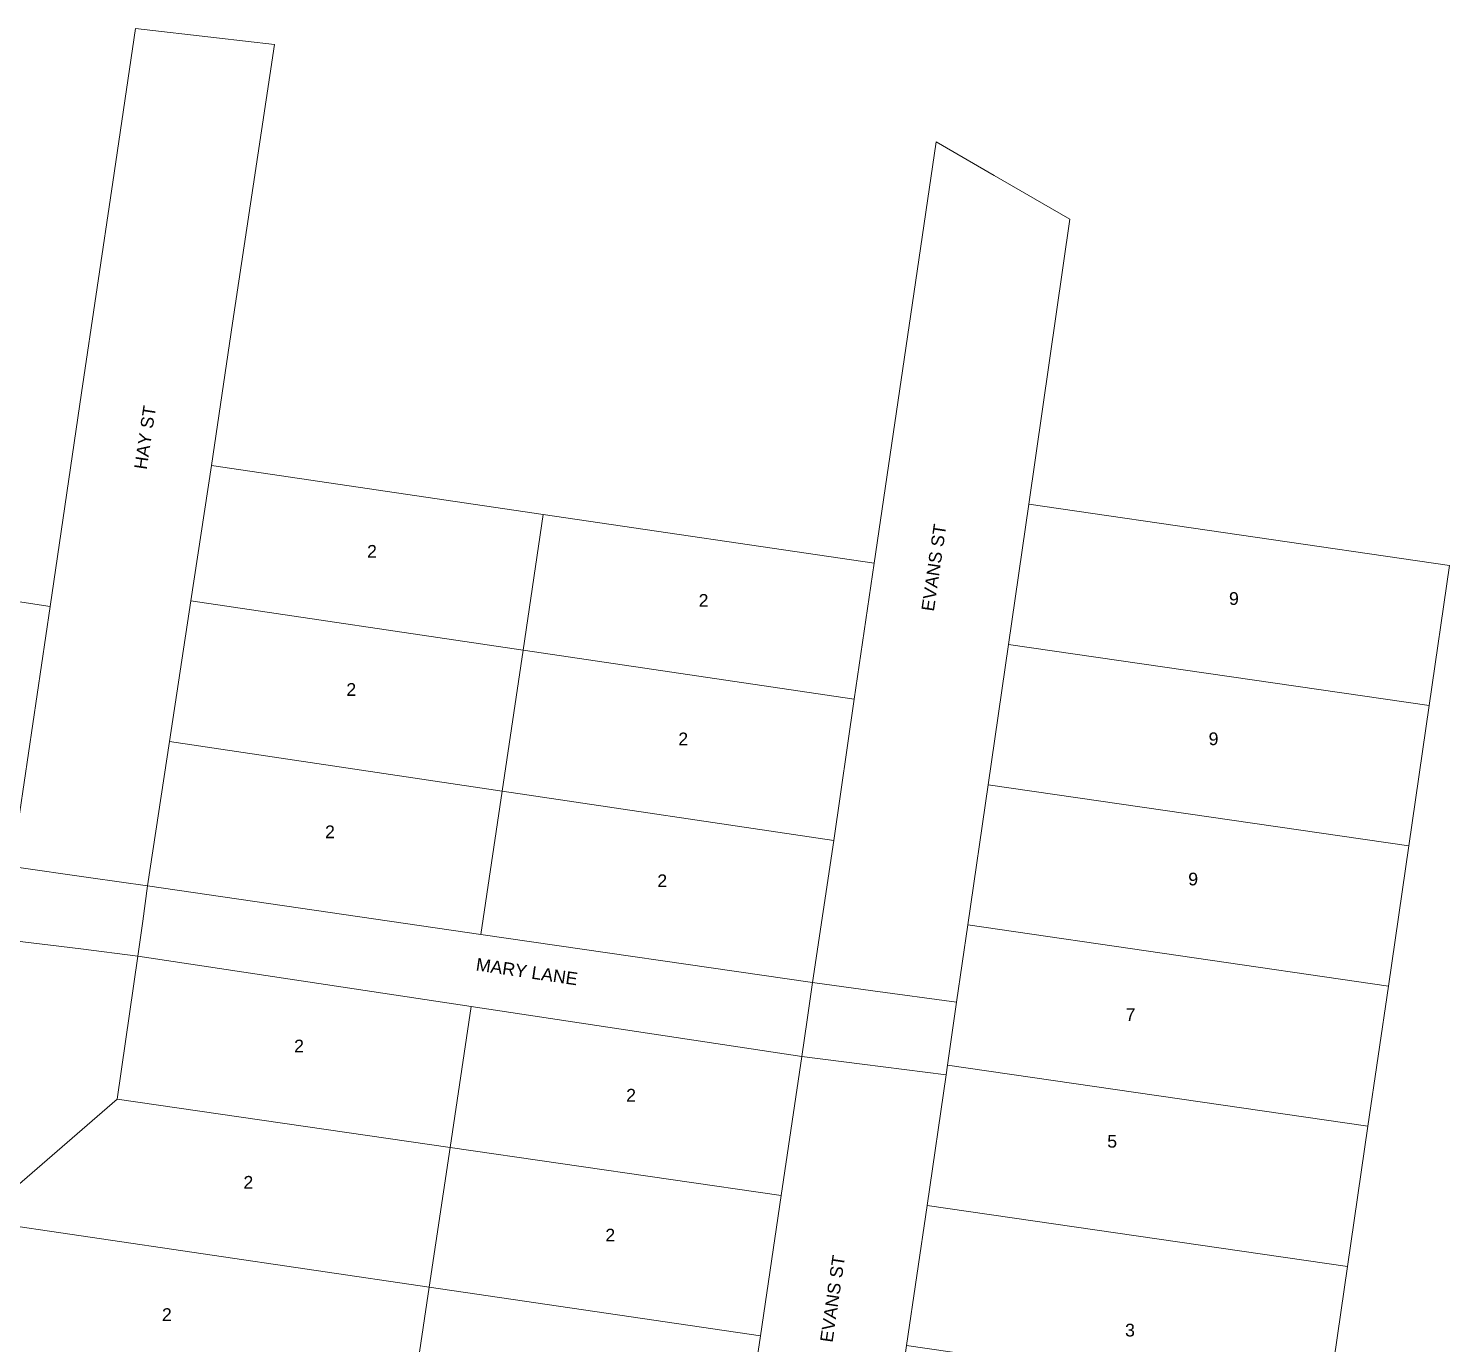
# Model space of a CAD drawing. Header units: metres. Extents: x 259983 to 262112, y 6265371 to 6267114.
# Drawn here: x 261505.5 to 261707.1, y 6266272.6 to 6266459.1 of the extents above; entities that cross this region are included whole.
import ezdxf

# ---------------------------------------------------------------- set-up
doc = ezdxf.new("R2010")
doc.units = ezdxf.units.M
doc.layers.add('Cadastre Land Parcels_SP_EXT', color=9, linetype='Continuous', lineweight=5)
doc.layers.add('Cadastre Roads_SP_EXT', color=9, linetype='Continuous', lineweight=5)
doc.styles.get("Standard").update_dxf_attribs({"font": 'arial.ttf'})

msp = doc.modelspace()

# ---------------------------------------------------------------- linework, layer by layer
at = {"layer": 'Cadastre Land Parcels_SP_EXT', "linetype": 'Continuous'}
for points in [[(261578.56, 6266390.18), (261531.49, 6266397.11), (261528.59, 6266377.93), (261575.7, 6266370.94), (261578.56, 6266390.18)], [(261707.13, 6266382.95), (261647.44, 6266391.62), (261644.55, 6266371.75), (261704.24, 6266363.07), (261707.13, 6266382.95)], [(261625.52, 6266383.25), (261578.56, 6266390.18), (261575.7, 6266370.94), (261622.68, 6266363.96), (261625.52, 6266383.25)], [(261508.65, 6266377.11), (261428.36, 6266389.41), (261427.11, 6266381.01), (261424.9, 6266365.93), (261423.99, 6266359.79), (261504.32, 6266347.98), (261508.65, 6266377.11)], [(261575.7, 6266370.94), (261528.59, 6266377.93), (261525.55, 6266357.98), (261572.74, 6266350.94), (261575.7, 6266370.94)], [(261704.24, 6266363.07), (261644.55, 6266371.75), (261641.66, 6266351.85), (261701.35, 6266343.18), (261704.24, 6266363.07)], [(261622.68, 6266363.96), (261575.7, 6266370.94), (261572.74, 6266350.94), (261619.78, 6266343.92), (261622.68, 6266363.96)], [(261572.74, 6266350.94), (261525.55, 6266357.98), (261522.45, 6266337.51), (261569.72, 6266330.62), (261572.74, 6266350.94)], [(261701.35, 6266343.18), (261641.66, 6266351.85), (261638.78, 6266331.96), (261698.46, 6266323.3), (261701.35, 6266343.18)], [(261616.77, 6266323.79), (261619.78, 6266343.92), (261572.74, 6266350.94), (261569.72, 6266330.62), (261616.77, 6266323.79)], [(261698.46, 6266323.3), (261638.78, 6266331.96), (261637.19, 6266321), (261635.9, 6266312.08), (261695.55, 6266303.42), (261698.46, 6266323.3)], [(261568.36, 6266320.39), (261521.07, 6266327.54), (261518.12, 6266307.23), (261565.37, 6266300.39), (261568.36, 6266320.39)], [(261615.27, 6266313.29), (261568.36, 6266320.39), (261565.37, 6266300.39), (261612.33, 6266293.58), (261615.27, 6266313.29)], [(261695.55, 6266303.42), (261635.9, 6266312.08), (261635.7, 6266310.71), (261633.01, 6266292.19), (261692.67, 6266283.51), (261695.55, 6266303.42)], [(261565.37, 6266300.39), (261518.12, 6266307.23), (261498.25, 6266290.03), (261562.41, 6266280.6), (261565.37, 6266300.39)], [(261612.33, 6266293.58), (261565.37, 6266300.39), (261562.41, 6266280.6), (261609.41, 6266273.69), (261612.33, 6266293.58)], [(261692.67, 6266283.51), (261633.01, 6266292.19), (261630.09, 6266272.3), (261646.07, 6266269.99), (261660.43, 6266267.88), (261675.67, 6266265.68), (261689.78, 6266263.63), (261692.67, 6266283.51)], [(261562.41, 6266280.6), (261498.25, 6266290.03), (261477.88, 6266272.31), (261559.37, 6266260.28), (261562.41, 6266280.6)], [(261609.41, 6266273.69), (261562.41, 6266280.6), (261559.37, 6266260.28), (261606.37, 6266253.34), (261609.41, 6266273.69)]]:
    msp.add_lwpolyline(points, close=True, dxfattribs=at)
at = {"layer": 'Cadastre Roads_SP_EXT', "linetype": 'Continuous'}
for points in [[(261540.45, 6266456.81), (261532.23, 6266457.77), (261520.75, 6266459.1), (261517.52, 6266437.29), (261513.08, 6266407.4), (261508.65, 6266377.11), (261504.32, 6266347.98), (261503.18, 6266340.24), (261514.4, 6266338.65), (261522.45, 6266337.51), (261525.55, 6266357.98), (261528.59, 6266377.93), (261531.49, 6266397.11), (261534.51, 6266417.28), (261537.44, 6266436.74), (261540.45, 6266456.81)], [(261653.28, 6266432.06), (261642.55, 6266438.25), (261634.3, 6266443), (261631.37, 6266423.06), (261628.45, 6266403.15), (261625.52, 6266383.25), (261622.68, 6266363.96), (261619.78, 6266343.92), (261616.77, 6266323.79), (261625.3, 6266322.63), (261637.19, 6266321), (261638.78, 6266331.96), (261641.66, 6266351.85), (261644.55, 6266371.75), (261647.44, 6266391.62), (261653.28, 6266432.06)], [(261569.72, 6266330.62), (261522.45, 6266337.51), (261521.76, 6266332.49), (261521.07, 6266327.54), (261568.36, 6266320.39), (261615.27, 6266313.29), (261616.02, 6266318.51), (261616.77, 6266323.79), (261569.72, 6266330.62)], [(261521.07, 6266327.54), (261512.97, 6266328.55), (261501.65, 6266329.95), (261499.9, 6266318.09), (261469.56, 6266292.18), (261406.1, 6266237.93), (261421, 6266236.03), (261434.18, 6266234.36), (261457.7, 6266254.74), (261477.88, 6266272.31), (261498.25, 6266290.03), (261518.12, 6266307.23), (261521.07, 6266327.54)], [(261635.7, 6266310.71), (261623.8, 6266312.22), (261615.27, 6266313.29), (261612.33, 6266293.58), (261609.41, 6266273.69), (261606.37, 6266253.34), (261603.56, 6266233.95), (261614.22, 6266232.71), (261624.21, 6266231.56), (261627.23, 6266252.45), (261630.09, 6266272.3), (261633.01, 6266292.19), (261635.7, 6266310.71)]]:
    msp.add_lwpolyline(points, close=True, dxfattribs=at)

# ---------------------------------------------------------------- texts
at = {"layer": 'Cadastre Land Parcels_SP_EXT'}
for s, p in [('2', (261553.58, 6266384.04)), ('2', (261600.61, 6266377.08)), ('9', (261675.84, 6266377.35)), ('2', (261550.64, 6266364.45)), ('2', (261597.73, 6266357.44)), ('9', (261672.95, 6266357.46)), ('2', (261547.62, 6266344.26)), ('2', (261594.75, 6266337.32)), ('9', (261670.06, 6266337.57)), ('7', (261661.18, 6266318.35)), ('2', (261543.23, 6266313.89)), ('2', (261590.33, 6266306.91)), ('5', (261658.57, 6266300.38)), ('2', (261536.04, 6266294.56)), ('2', (261587.38, 6266287.07)), ('2', (261524.48, 6266275.8)), ('3', (261661.1, 6266273.6))]:
    msp.add_text(s, height=1.8, dxfattribs=at).set_placement(p)
at = {"layer": 'Cadastre Roads_SP_EXT'}
for s, rotation, p in [('HAY ST', 81.5057, (261522.31, 6266396.46)), ('EVANS ST', 81.6944, (261633.97, 6266376.35)), ('MARY LANE', 351.5639, (261568.93, 6266325.52)), ('EVANS ST', 81.6741, (261619.6, 6266272.67))]:
    msp.add_text(s, height=1.8, rotation=rotation, dxfattribs=at).set_placement(p)

doc.saveas('drawing.dxf')
